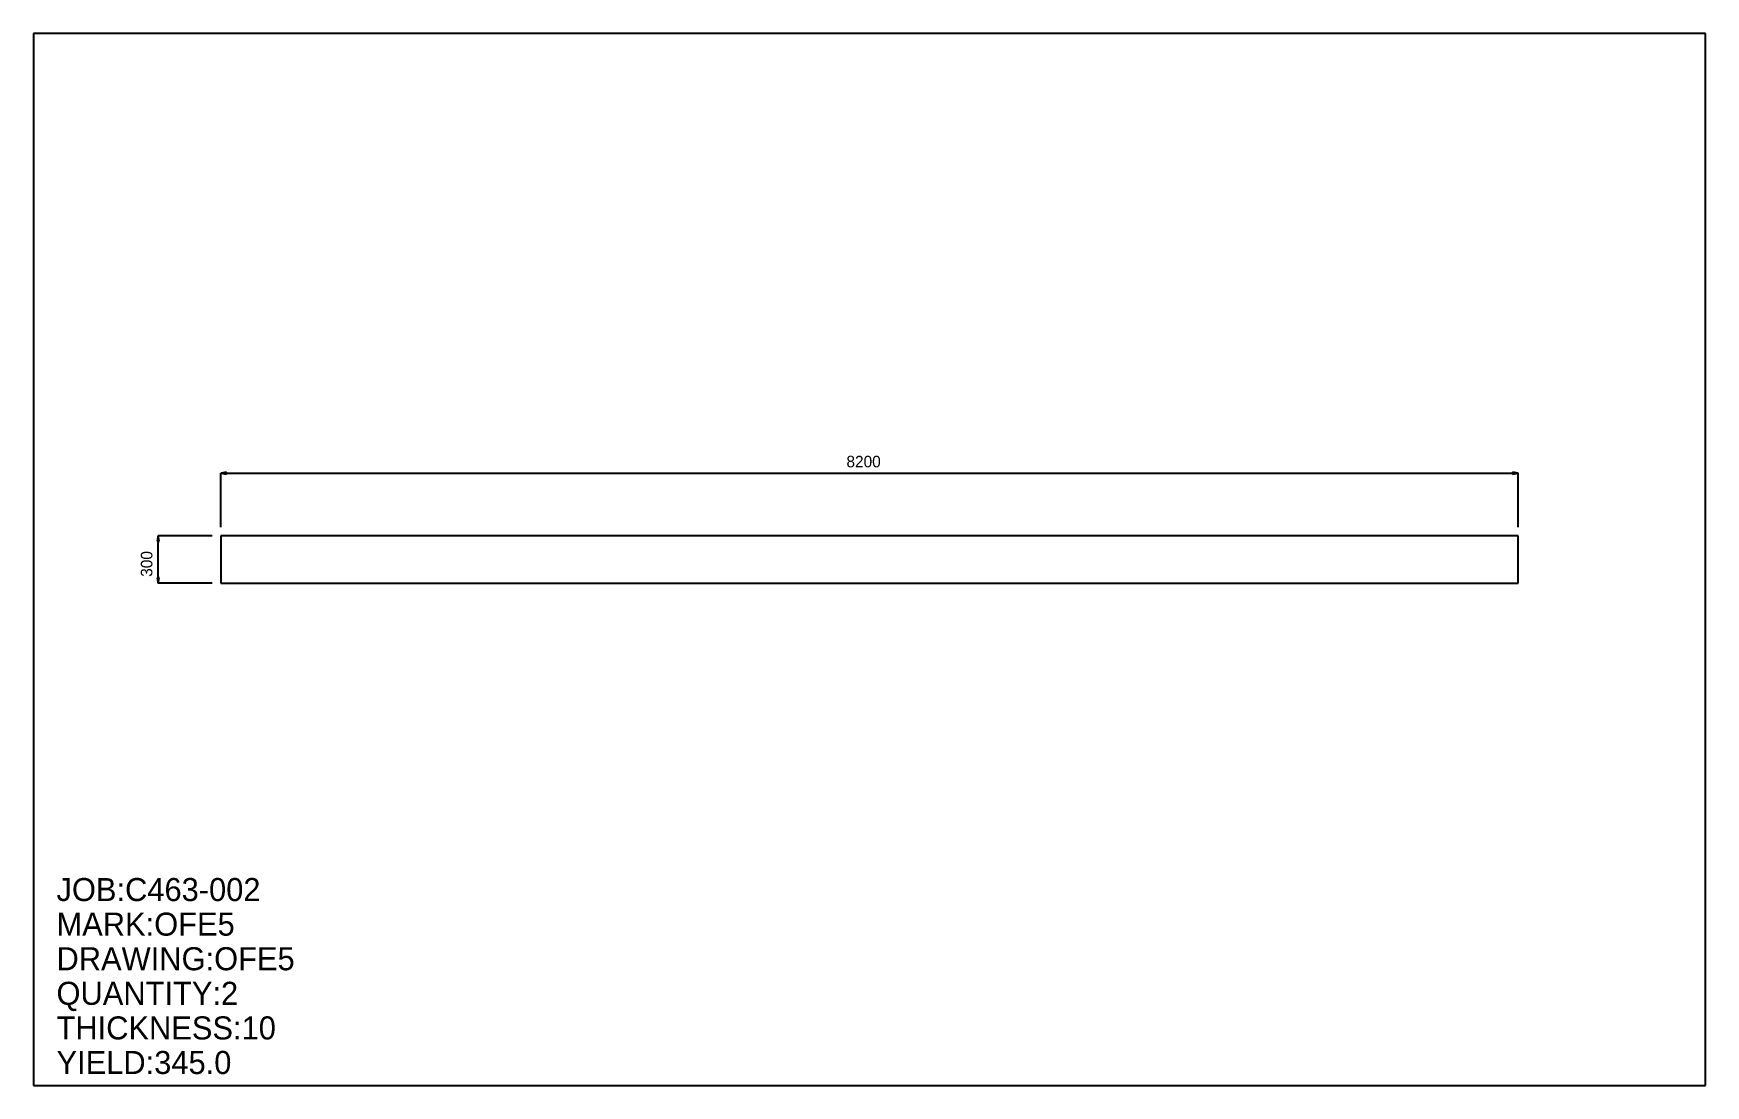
# Model space of a CAD drawing. Extents: x 0 to 10569, y 0 to 6651.
import ezdxf

# ---------------------------------------------------------------- set-up
doc = ezdxf.new("R2010")
doc.units = 0
doc.header["$LTSCALE"] = 0.125
for name, color, linetype in [('2', 7, 'CONTINUOUS'), ('3', 1, 'CONTINUOUS'), ('5', 7, 'CONTINUOUS'), ('6', 4, 'CONTINUOUS')]:
    doc.layers.add(name, color=color, linetype=linetype)

# ---------------------------------------------------------------- blocks, each defined once
blk = doc.blocks.new('ARROW')
at = {"layer": '2', "linetype": 'CONTINUOUS'}
for p, q in [((0, 0), (-1, 0.166667)), ((-1, 0.166667), (-1, -0.166667)), ((-1, -0.166667), (0, 0))]:
    blk.add_line(p, q, dxfattribs=at)
blk = doc.blocks.new('PLATE')
at = {"layer": '3', "linetype": 'CONTINUOUS'}
for p, q in [((0, 0), (0, -300)), ((8199.999, 0), (0, 0)), ((8199.999, -300), (8199.999, 0)), ((0, -300), (8199.999, -300))]:
    blk.add_line(p, q, dxfattribs=at)
at = {"layer": '5', "linetype": 'CONTINUOUS'}
for p, q in [((-0.1, -150), (0.1, -150)), ((0, -150.10001), (0, -149.89999))]:
    blk.add_line(p, q, dxfattribs=at)
blk.add_circle((0, -150), 0.1, dxfattribs=at)
at = {"layer": '6', "linetype": 'CONTINUOUS'}
for p, q in [((0, 54.66666), (0, 396.33328)), ((0, 396.28329), (8199.999, 396.28329)), ((8199.999, 54.66666), (8199.999, 396.33328)), ((-54.666637, 0.000004), (-396.33325, 0.00003)), ((-396.28329, -299.99997), (-396.28326, 0.00003)), ((-54.66666, -300), (-396.33328, -299.99997))]:
    blk.add_line(p, q, dxfattribs=at)
at = {"layer": '6', "xscale": 36.444439, "yscale": 36.444439, "zscale": 36.444439}
for p, rotation in [((0, 396.28329), 180), ((-396.28326, 0.00003), 90), ((-396.28329, -299.99997), 270)]:
    blk.add_blockref('ARROW', p, dxfattribs=dict(at, rotation=rotation))
blk.add_blockref('ARROW', (8199.999, 396.28329), dxfattribs=at)
at = {"layer": '5'}
blk.add_text('ZERO', height=0.015, dxfattribs=at).set_placement((0, -150))
at = {"layer": '6'}
blk.add_text('8200', height=72.889, dxfattribs=at).set_placement((3954.2217, 432.72772))
blk.add_text('300', height=72.889, rotation=90, dxfattribs=at).set_placement((-432.72772, -259.33328))

msp = doc.modelspace()

# ---------------------------------------------------------------- linework, layer by layer
at = {"layer": '5', "linetype": 'CONTINUOUS'}
for p, q in [((10568.889, 6651.1104), (0, 6651.1104)), ((0, 6651.1104), (0, 0)), ((10568.889, 0), (10568.889, 6651.1104)), ((0, 0), (10568.889, 0))]:
    msp.add_line(p, q, dxfattribs=at)

# ---------------------------------------------------------------- block references
at = {"layer": '2'}
msp.add_blockref('PLATE', (1184.4448, 3475.5552), dxfattribs=at)

# ---------------------------------------------------------------- texts
at = {"layer": '5'}
for s, p in [('JOB:C463-002', (145.77776, 1166.222)), ('MARK:OFE5', (145.77776, 947.55542)), ('DRAWING:OFE5', (145.77776, 728.88879)), ('QUANTITY:2', (145.77776, 510.22214)), ('THICKNESS:10', (145.77776, 291.55551)), ('YIELD:345.0', (145.77776, 72.888878))]:
    msp.add_text(s, height=145.778, dxfattribs=at).set_placement(p)

doc.saveas('drawing.dxf')
